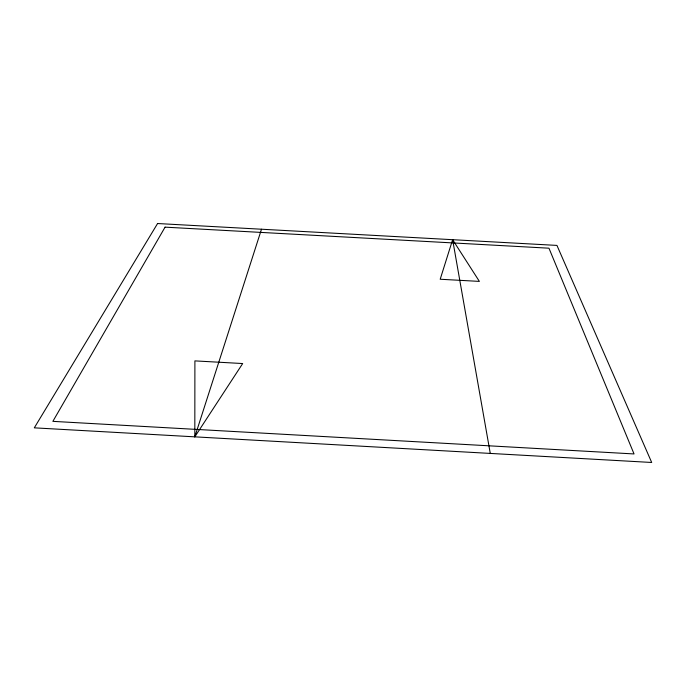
<?xml version="1.0" encoding="UTF-8"?>
<svg xmlns="http://www.w3.org/2000/svg" width="686" height="686" viewBox="0 0 686 686"><rect width="100%" height="100%" fill="white"/><g stroke="black" fill="none" stroke-linecap="round" stroke-linejoin="round"><path stroke-width="1.03" d="M194.815 436.845L194.901 360.887L242.681 363.546L194.815 436.845L261.503 229.218M452.631 239.688L440.198 279.245L479.385 281.397L452.631 239.688L490.276 453.42M165.069 227.152L52.865 421.358L634.044 453.943L548.963 248.195L165.069 227.152M157.574 223.525L34.3 427.841L651.7 462.475L556.946 245.408L157.574 223.525"/></g></svg>
